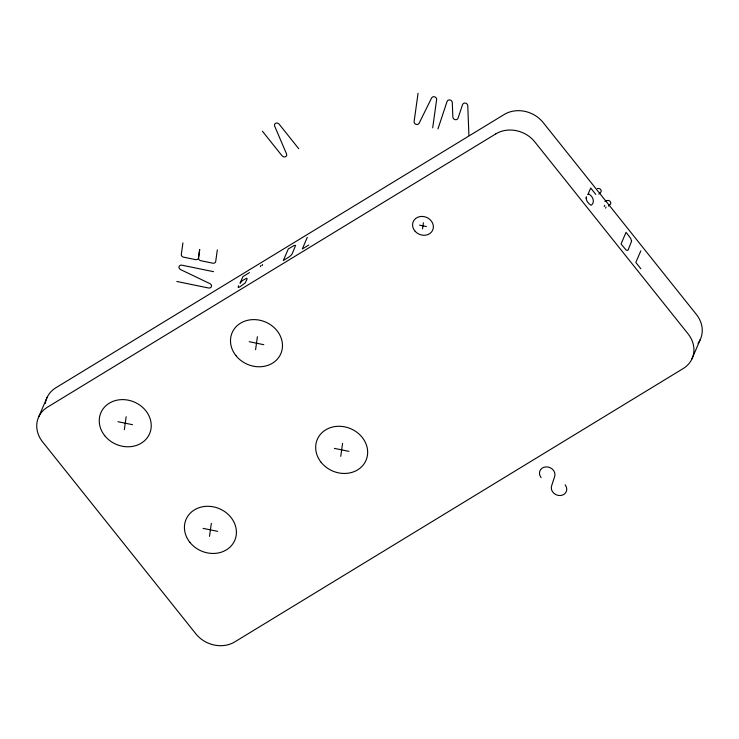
<?xml version="1.0" encoding="UTF-8"?>
<svg xmlns="http://www.w3.org/2000/svg" width="739" height="739" viewBox="0 0 739 739"><rect width="100%" height="100%" fill="white"/><g stroke="black" fill="none" stroke-linecap="round" stroke-linejoin="round"><path stroke-width="1.11" d="M238.272 287.111L238.54 286.067L238.272 287.111L239.491 287.12L245.246 282.898L247.14 278.917L246.78 278.178L242.374 280.571L240.064 283.24L242.919 276.608L249.477 272.599M586.092 198.283L586.406 196.86C585.464 200.121 588.179 203.382 590.729 205.1L591.514 205.165C595.292 201.719 592.66 196.186 588.955 194.061L587.838 194.671L590.701 188.039L595.81 194.44M124.337 429.701L126.157 416.694M182.93 242.854L181.323 254.345A2.651 2.3 23.3 0 0 183.577 257.172L195.567 259.638A2.651 2.3 23.3 0 0 198.468 257.874L199.696 249.459L198.569 257.893A2.651 2.3 23.3 0 0 200.832 260.719L212.814 263.186A2.651 2.3 23.3 0 0 215.714 261.421L217.321 249.93M209.506 536.375L211.326 523.369M255.583 349.695L257.403 336.698M340.753 456.369L342.573 443.372M418.052 93.308L414.099 121.658A2.651 2.3 23.3 0 0 419.087 123.293L431.659 97.862A2.66 2.309 23.3 0 1 436.647 99.497L432.694 127.847M422.542 228.914L423.401 222.79M437.959 128.909L447.123 101.317A2.688 2.328 23.3 0 1 452.277 102.379L452.859 117.233A2.688 2.328 23.3 0 0 458.014 118.295L462.596 104.495A2.688 2.328 23.3 0 1 467.759 105.557L468.914 135.274M38.77 416.722L47.111 397.36M260.377 266.687L260.867 265.541M262.096 265.634L262.594 264.497M307.285 237.376L302.288 248.988L308.819 244.997M604.197 206.467L604.687 205.322M605.537 208.149L606.035 207.003M640.815 250.844L635.817 262.447L640.907 268.82M691.889 359.006L700.23 339.644M598.83 194.071L600.548 192.565A2.688 2.328 23.3 0 0 597.361 188.565M608.409 206.07L610.137 204.564A2.688 2.328 23.3 0 0 606.941 200.565L604.881 201.396M419.54 225.146L426.412 226.559M213.562 271.684L181.748 265.144A2.66 2.309 23.3 0 0 180.455 269.523L209.931 283.628A2.651 2.3 23.3 0 1 208.629 288.007L176.815 281.467M249.2 341.695L263.786 344.697M334.37 448.37L348.956 451.372M117.954 421.701L132.54 424.703M203.123 528.376L217.709 531.369M298.732 148.705L279.037 124.032A2.66 2.309 23.3 0 0 274.594 125.972L286.547 153.934A2.651 2.3 23.3 0 1 282.104 155.874L262.4 131.2M698.022 343.33A28.276 24.535 23.3 0 0 696.415 314.5L543.11 122.489A28.276 24.535 23.3 0 0 504.201 114.49L55.767 387.836A28.276 24.535 23.3 0 0 45.291 403.512M541.114 477.634A7.898 6.854 23.3 0 1 546.001 466.882A7.898 6.854 23.3 0 1 554.527 476.932L551.719 485.495A7.898 6.854 23.3 0 0 560.254 495.546A7.898 6.854 23.3 0 0 565.132 484.802M295.591 245.403L292.238 253.653A4.342 1.127 -38.6 0 1 289.411 256.719L283.314 260.553L288.312 248.941L294.27 245.422L295.591 245.403M631.596 241.163L628.178 249.828A4.342 1.838 58.6 0 1 625.804 249.671L621.046 243.944L626.044 232.332L630.672 238.364L631.596 241.163M495.86 133.851L47.425 407.198A28.276 24.535 23.3 0 0 42.585 441.867L195.89 633.877A28.276 24.535 23.3 0 0 234.799 641.877L683.233 368.53A28.276 24.535 23.3 0 0 688.074 333.862L534.768 141.851A28.276 24.535 23.3 0 0 495.86 133.851M414.773 230.854A10.605 9.201 23.3 0 0 432.611 230.282A10.605 9.201 23.3 0 0 421.544 216.425A10.605 9.201 23.3 0 0 414.773 230.854M235.99 355.699A26.512 23.001 23.3 0 0 280.58 354.267A26.512 23.001 23.3 0 0 252.914 319.618A26.512 23.001 23.3 0 0 235.99 355.699M189.905 542.371A26.512 23.001 23.3 0 0 234.503 540.948A26.512 23.001 23.3 0 0 206.837 506.298A26.512 23.001 23.3 0 0 189.905 542.371M104.735 435.696A26.512 23.001 23.3 0 0 149.333 434.273A26.512 23.001 23.3 0 0 121.667 399.623A26.512 23.001 23.3 0 0 104.735 435.696M321.16 462.374A26.512 23.001 23.3 0 0 365.75 460.942A26.512 23.001 23.3 0 0 338.092 426.292A26.512 23.001 23.3 0 0 321.16 462.374"/></g></svg>
